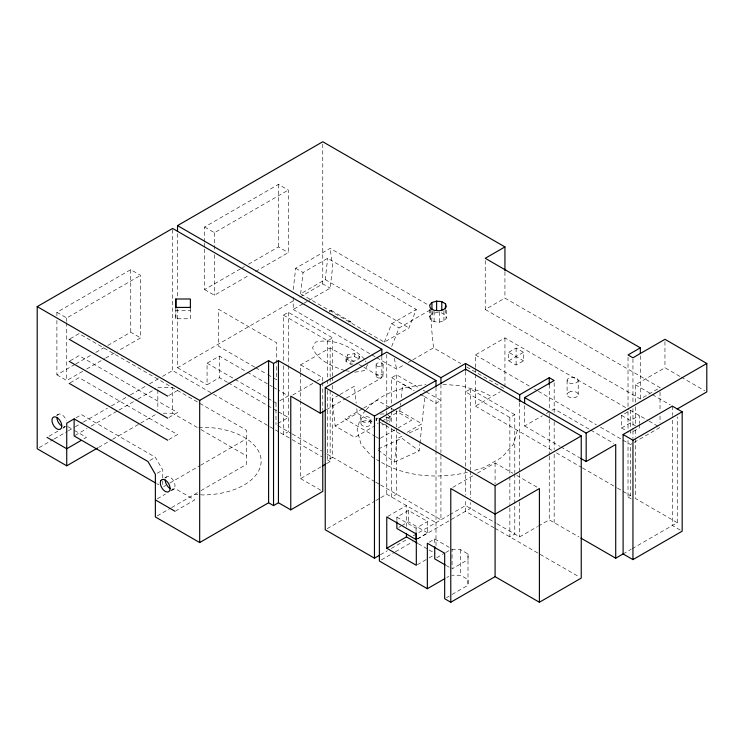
<?xml version="1.0" encoding="UTF-8"?>
<svg xmlns="http://www.w3.org/2000/svg" width="744" height="744" viewBox="0 0 744 744"><rect width="100%" height="100%" fill="white"/><g stroke="black" fill="none" stroke-linecap="round" stroke-linejoin="round"><path stroke-width="0.56" stroke-dasharray="3.72 2.79" d="M190.38 308.546L190.38 318.776L175.835 318.776L175.835 310.378L190.38 310.378M452.036 594.475L468.013 585.249L468.013 579.567L460.527 575.242L451.803 575.242M451.775 549.658L460.527 549.658L468.013 553.982L468.013 559.665L452.054 568.881L452.054 548.979M382.063 421.197L399.826 410.986L400.309 406.475M400.43 405.35L400.672 403.099M401.276 397.473L402.718 383.951L413.776 390.368M378.185 450.064L394.487 462.043L397.017 438.542L404.197 435.277M407.126 432.311L421.932 423.801L424.833 396.775L418.798 393.278M394.487 462.043L419.123 450.873L419.811 444.456M419.923 443.387L421.653 427.363L408.307 433.417M293.22 289.565L295.684 268.249L330.15 248.347L428.544 305.152M300.613 293.834L303.068 272.509L327.686 258.298L416.315 309.467L408.93 327.937L384.313 342.156L300.613 293.834L325.23 279.614L327.686 258.298M308.937 300.39L330.15 288.142L332.615 266.826L330.15 248.347M433.017 311.392L431.083 323.677L433.547 347.839L460.694 363.509M517.303 430.311L513.472 444.28L502.088 457.179L484.353 467.418L472.654 470.859M384.313 342.156L391.697 323.677L416.315 309.467M391.697 346.416L399.082 327.937L430.59 309.746M353.028 363.956L350.908 364.281L345.979 361.435L345.979 358.599L347.783 354.711L354.507 353.67L359.436 356.516L359.436 359.352L358.627 361.091M345.979 361.435L347.783 357.557L347.783 354.711M359.436 356.516L357.632 360.394L350.908 361.435L345.979 358.599M429.576 316.581L431.948 313.884L436.616 312.517L441.787 312.982L445.489 315.121L446.307 318.107L443.926 320.803L439.267 322.171L434.096 321.696L430.395 319.567L429.576 316.581L429.576 308.621M365.583 410.53L361.026 415.682L357.101 429.986L361.026 444.28L372.409 457.179L379.301 461.159M366.336 409.665C380.705 392.609 404.457 386.303 425.987 384.741M378.222 417.942L376.641 419.244A6.966 4.018 0 0 0 378.147 423.624M56.897 315.782L56.897 312.303L130.749 269.663L140.597 275.354L140.597 337.888L117.636 351.14M204.6 242.079L204.6 227.032L278.451 184.391L288.3 190.073L288.3 252.616L255.369 271.625M56.897 312.303L66.737 317.995L140.597 275.354M204.6 227.032L214.449 232.714L288.3 190.073M70.187 338.743L79.05 333.628L246.45 430.274L246.45 464.386L200.369 490.994M70.187 360.775L79.05 355.651L177.518 412.511L168.656 417.626M56.897 320.413L56.897 374.846L74.856 364.467M75.86 363.9L91.828 354.674M95.818 352.368L103.797 347.764M107.796 345.458L130.749 332.205L140.597 337.888M204.6 249.035L204.6 289.565L241.53 268.249M242.525 267.673L244.525 266.519M248.515 264.213L278.451 246.924L288.3 252.616M56.897 374.846L66.737 380.528L82.705 371.312M86.704 369.005L104.662 358.636M105.667 358.059L116.641 351.717M204.6 289.565L214.449 295.247L249.379 275.085M70.187 382.797L79.05 377.682L177.518 434.533L168.656 439.658M56.367 415.431L58.339 414.296M75.972 417.84L81.515 414.641L155.366 457.281L162.75 470.069L162.75 487.125M63.333 427.493L65.295 426.358A6.966 4.018 60 0 1 61.817 426.005M49.02 436.244L58.86 430.562M62.803 428.284L64.775 427.149M39.209 447.59L53.242 439.49M54.247 438.904L67.285 431.381M68.29 430.804L74.307 427.326M75.311 426.749L82.333 422.694M83.337 422.118L107.406 408.214M111.414 405.899L129.475 395.483M130.47 394.897L145.517 386.21M149.525 383.895L158.556 378.687M162.564 376.371L172.599 370.577L212.514 393.632M177.518 308.807L177.518 367.741L293.713 300.65M299.73 297.182L322.766 283.882L330.15 288.142M75.125 435.38L87.076 428.479M91.066 426.182L117.971 410.642M118.966 410.074L136.905 399.714M137.9 399.137L155.831 388.787M283.38 360.356L283.38 315.149L288.3 312.303L332.615 337.888L332.615 376.139M293.22 297.302L293.22 309.467L303.041 303.794M304.026 303.227L307.951 300.957M227.385 382.314L219.368 377.682L207.065 384.797L207.065 363.193L219.368 356.078L246.338 371.656M83.942 438.821L86.434 437.379L73.637 429.986M168.656 395.594L177.518 390.479M98.552 447.442L111.619 439.899M112.623 439.313L139.742 423.662M140.746 423.076L156.826 413.794M283.38 315.149L327.686 340.733L332.615 337.888M300.613 371.851L300.613 364.895L330.15 347.839L357.985 363.909M149.823 460.471L155.366 457.281M272.992 401.258L275.987 402.988L278.833 401.342M279.781 400.802L288.3 395.882L278.312 390.107M157.207 473.268L162.75 470.069M292.764 395.008L315.763 381.728M316.767 381.151L322.766 377.682L322.766 381.17M164.684 477.964L166.656 476.83M163.745 486.548L165.735 485.395M169.725 483.098L199.615 465.837M200.61 465.26L246.45 438.802M277.884 423.494L288.3 417.486L278.265 411.692M170.664 490.594L173.612 488.892M157.337 498.778L165.494 494.062M171.538 490.575L175.063 488.548L194.751 499.912L176.04 510.719M485.237 260.567L485.237 309.467L504.934 298.093L660.03 387.633L660.03 391.046M338.976 395.111L332.233 399.007L335.126 426.033L354.814 437.407L375.041 425.726M339.934 394.553L354.386 386.21L356.19 403.108M326.328 409.739L345.421 398.71M346.425 398.133L381.849 377.682L381.849 356.078M376.808 357.724L396.617 369.154L404.178 364.793M408.084 362.533L411.023 360.84M412.892 359.761L433.547 347.839M391.697 403.183L391.697 377.682L396.617 374.846L419.263 387.922M157.282 515.862L170.72 508.106M171.678 507.557L198.481 492.082M362.542 408.726L344.918 418.9L374.464 435.956M363.528 408.158L377.227 400.244L390.033 407.638M335.126 426.033L357.278 413.246L375.004 423.476M475.397 367.452L475.397 354.944L504.934 337.888L628.978 409.507M508.729 352.303L516.113 348.034L523.497 352.303L523.497 360.831L516.113 365.09L508.729 360.831L508.729 352.303L523.497 360.831M327.686 390.572L327.686 460.118L332.615 457.281L332.615 394.683M300.613 400.858L300.613 478.597L321.631 466.46M326.365 463.726L330.15 461.54L330.15 389.605M508.729 360.831L523.497 352.303M380.361 438.235L397.008 428.628M397.984 428.06L411.692 420.146L395.938 411.051M514.783 414.641L470.468 389.056L465.549 391.893L509.863 417.477L514.783 414.641L514.783 472.598M475.397 374.279L475.397 406.112L500.182 391.8M327.211 528.621L374.855 501.112M375.85 500.535L379.821 498.248M380.816 497.671L386.768 494.23L436.003 522.66M524.632 405.545L524.632 426.005L542.357 415.775M546.291 413.497L554.168 408.949L589.908 429.586M387.754 516.401L406.466 505.604L406.466 526.445M396.868 520.521L396.868 517.117L408.437 510.431L427.633 521.516L427.633 532.89L416.063 539.567M452.743 487.404L473.426 475.472M477.36 473.193L495.086 462.963L512.811 473.193M635.413 402.197L635.413 384.788L664.95 367.731L680.211 376.548M398.793 527.375L400.718 526.259M401.686 525.701L408.437 521.804L427.633 532.89M396.868 517.117L416.063 528.203L427.633 521.516M485.237 309.467L640.333 399.007L660.03 387.633M380.417 554.754L387.364 550.737M391.335 548.449L407.219 539.279M413.171 535.838L448.809 515.266M449.795 514.699L465.549 505.604L496.071 523.227M624.755 429.809L621.575 427.967L621.575 415.459L630.438 410.344L630.438 428.535M381.393 559.879L394.413 552.355M395.417 551.778L412.446 541.948M417.458 539.056L470.468 508.44L470.468 502.646M621.575 427.967L630.438 422.852L635.581 425.828M429.186 542.171L434.728 538.972L449.171 547.314M417.3 564.724L428.126 558.474M429.111 557.907L433.055 555.629M600.445 427.14L630.484 444.484L633.172 442.931M634.065 442.42L660.03 427.428M436.719 557.721L444.698 553.118M445.693 552.541L450.678 549.658M446.791 577.493L448.734 576.368M497.057 523.795L519.703 536.87L537.428 526.64M538.414 526.073L549.249 519.814L578.99 536.982M446.512 597.664L449.274 596.065M628.02 440.457L628.02 497.076L630.484 495.653L630.484 444.484M623.1 553.927L631.135 549.286M632.14 548.709L677.263 522.66L677.263 416.91M378.305 448.939L401.918 438.225L419.123 450.873M467.334 472.421C438.597 478.969 405.992 477.192 380.286 461.736M354.814 372.214L364.616 370.577L367.443 364.923L365.499 361.045M347.783 357.557L354.507 356.516L359.436 359.352M198.75 427.679L202.582 427.326A58.553 33.806 0 0 1 261.135 461.131A58.553 33.806 0 0 1 202.582 494.937L194.77 494.221M157.83 387.633L172.599 387.633L172.599 413.218L197.792 427.763M163.187 413.218L172.599 413.218M442.875 384.229L462.015 385.978L484.353 392.553L491.617 396.747M345.858 370.717L349.215 371.275M344.732 370.531C332.354 366.429 317.855 360.756 312.554 347.811L315.382 342.156C333.107 337.739 352.135 346.518 364.532 359.101M681.197 377.115L704.828 390.758M635.413 384.788L651.353 393.995M652.349 394.571L670.288 404.922M629.982 410.084L648.005 420.49M649.01 421.067L658.021 426.275M621.575 415.459L630.438 420.583L639.301 415.459L639.301 423.42M475.397 354.944L530.388 386.694M534.387 389L537.382 390.73M538.386 391.307L596.437 424.824M590.894 430.153L613.726 443.34M325.23 279.614L408.93 327.937M295.684 268.249L303.068 272.509M391.697 323.677L399.082 327.937M466.73 366.997L504.934 389.056M331.433 310.583L350.517 321.594A2.325 1.339 -60 0 1 350.87 323.454M524.632 426.005L559.795 446.316M560.799 446.893L579.548 457.718M333.126 316.916L336.139 318.655M475.397 406.112L552.355 450.548M556.363 452.863L581.408 467.316M582.403 467.892L616.46 487.553M617.464 488.138L630.484 495.653M677.263 522.66L635.413 498.499L635.413 438.16M628.02 497.076L632.949 499.912M680.211 530.044L672.334 525.496L672.334 416.538M293.22 309.467L370.875 354.293M371.861 354.869L375.822 357.148M423.206 390.191L425.177 391.325M426.163 391.893L440.932 400.421L436.003 403.267L420.248 394.171M391.697 377.682L414.343 390.758M358.98 364.486L362.96 366.783M363.956 367.35L381.849 377.682M516.755 475.472L537.428 487.404M391.019 408.205L394.952 410.483M300.613 364.895L322.766 377.682M375.45 436.523L379.384 438.802M254.69 367.099L218.634 346.276L218.634 309.318L276.731 342.863L276.731 362.495M255.694 367.676L266.715 374.037M267.719 374.613L272.723 377.506M273.727 378.082L276.731 379.821L276.731 363.649M247.343 372.233L272.313 386.648M273.318 387.224L277.307 389.531M494.1 527.775L465.549 511.286L465.549 499.698M495.086 528.342L579.241 576.926M207.065 363.193L234.035 378.761M235.03 379.338L267.003 397.798M267.998 398.375L271.997 400.681M228.362 382.881L272.239 408.214M273.243 408.791L277.261 411.107M177.518 367.741L207.065 384.797M277.884 425.68L291.257 433.399M292.243 433.966L321.78 451.022M326.7 453.868L374.613 481.526M375.618 482.103L379.617 484.418M380.612 484.995L440.932 519.814L440.932 453.747M213.519 394.208L274.397 429.353M275.392 429.93L279.381 432.236M280.386 432.813L291.257 439.09M292.243 439.658L321.78 456.714M327.686 460.118L330.15 461.54M418.277 543.697L428.126 549.379M429.111 549.946L435.017 553.359M300.613 478.597L322.766 491.393M446.279 565.542L449.171 567.207M201.001 429.613L246.45 455.858M67.723 426.582L72.652 429.418M156.779 483.674L158.77 484.828M399.826 410.986L421.932 423.801M380.091 422.332L402.197 435.147M394.274 358.329L396.617 369.154M356.794 408.744L357.278 413.246M672.334 406.112L672.334 415.385M664.95 341.58L664.95 367.731M660.03 392.181L660.03 411.516M660.03 416.063L660.03 422.88M640.333 355.799L640.333 399.007M639.301 424.554L639.301 427.967L630.438 433.082L630.438 429.679M635.413 406.838L635.413 425.401M635.413 430.041L635.413 436.998M632.949 358.943L632.949 404.011M632.949 408.633L632.949 429.428M632.949 430.581L632.949 438.672M628.02 357.25L628.02 406.94M628.02 411.562L628.02 432.366M578.228 380.398A5.571 3.218 0 0 1 569.867 383.188A5.571 3.218 0 0 1 569.867 377.617A5.571 3.218 0 0 1 578.228 380.398L578.228 394.608M567.086 380.398L567.086 394.608M554.168 382.797L554.168 412.436M554.168 421.718L554.168 449.562M554.168 454.203L554.168 522.66M549.249 384.62L549.249 408.884M549.249 413.506L549.249 418.128M549.249 419.281L549.249 455.105M549.249 456.258L549.249 519.814M519.703 402.829L519.703 472.161M519.703 473.314L519.703 501.047M519.703 502.2L519.703 536.87M516.113 348.034L516.113 365.09M514.783 473.751L514.783 534.025L509.863 536.87L509.863 504.413M509.863 417.477L509.863 475.435M509.863 476.597L509.863 503.26M504.934 271.941L504.934 298.093M504.934 337.888L504.934 386.787M495.086 462.963L495.086 483.842M475.397 368.587L475.397 373.135M470.468 389.056L470.468 470.189M470.468 471.352L470.468 498.015M468.013 553.982L468.013 585.249M465.549 371.433L465.549 467.241M465.549 468.404L465.549 495.206M460.527 549.658L460.527 575.242M446.307 310.146L446.307 318.107M445.489 309.439L445.489 315.121M443.926 310.564L443.926 320.803M440.932 384.509L440.932 452.584M439.267 311.941L439.267 322.171M436.003 387.345L436.003 449.636M436.003 450.79L436.003 545.817M434.728 538.972L434.728 544.496M434.096 311.466L434.096 321.696M431.948 310.471L431.948 313.884M430.395 309.327L430.395 319.567M416.063 528.203L416.063 531.607M408.437 510.431L408.437 521.804M396.617 374.846L396.617 400.346M396.617 410.772L396.617 427M396.617 428.163L396.617 494.23L391.697 497.076L391.697 425.205M391.697 407.824L391.697 410.139M391.697 411.302L391.697 424.052M390.042 417.942L390.042 420.788M386.768 354.414L386.768 409.879M386.768 411.032L386.768 415.654M386.768 416.807L386.768 423.745M386.768 424.898L386.768 494.23M383.067 364.681L383.067 376.055M376.101 364.681L376.101 376.055M376.111 420.788L376.111 417.942A6.966 4.018 0 0 0 376.641 419.477M370.996 419.523L370.996 423.624A5.022 2.902 0 0 1 364.048 426.303A5.022 2.902 0 0 1 362.421 421.578L364.048 420.946A5.022 2.902 0 0 1 370.996 423.624M360.942 419.523L360.942 423.624M354.507 353.67L354.507 356.516M350.908 361.435L350.908 364.281M332.615 377.301L332.615 380.779M332.615 385.411L332.615 390.051M330.15 347.839L330.15 376.845M330.15 378.008L330.15 382.649M327.686 340.733L327.686 378.984M327.686 380.138L327.686 383.616M322.766 144.057L322.766 283.882M322.766 382.323L322.766 410.167M300.613 373.014L300.613 399.705M288.3 312.303L288.3 364.467M288.3 365.63L288.3 431.697L283.38 434.533L283.38 364.988M278.451 184.391L278.451 246.924M275.987 402.988L275.987 424.592M219.368 356.078L219.368 377.682M214.449 232.714L214.449 244.292M214.449 245.455L214.449 250.086M214.449 254.718L214.449 295.247M204.6 243.242L204.6 247.873M177.518 233.7L177.518 297.247M175.835 308.546L175.835 318.776M172.599 229.608L172.599 370.577M157.83 389.856L157.83 409.879M130.749 269.663L130.749 332.205M66.737 317.995L66.737 321.464M66.737 322.626L66.737 380.528M385.736 417.068A6.966 4.018 0 0 1 389.512 422.322M385.736 424.499A6.966 4.018 0 0 1 380.407 424.499M387.996 415.096A6.966 4.018 0 0 1 386.555 421.42M380.407 414.231A6.966 4.018 0 0 1 385.736 414.231M57.269 415.524A6.966 4.018 60 0 1 61.817 414.641A6.966 4.018 60 0 1 66.365 420.779M165.587 478.057A6.966 4.018 60 0 1 173.612 480.847A6.966 4.018 60 0 1 172.022 489.199M329.118 311.922A2.325 1.339 -60 0 1 331.182 310.49A2.325 1.339 -60 0 1 331.787 312.443M348.722 322.217A2.325 1.339 -60 0 1 350.517 321.594M570.527 391.642L568.714 392.339A5.571 3.218 0 0 0 568.025 396.403A5.571 3.218 0 0 0 574.786 397.584L576.6 396.887A5.571 3.218 0 0 0 577.288 392.823A5.571 3.218 0 0 0 570.527 391.642M361.984 421.29A5.022 2.902 0 0 0 370.605 420.63A5.022 2.902 0 0 0 365.313 416.649A5.022 2.902 0 0 0 361.984 421.29M376.827 365.909A3.478 2.009 0 0 0 382.807 365.453A3.478 2.009 0 0 0 379.133 362.691A3.478 2.009 0 0 0 376.827 365.909M376.827 377.273A3.478 2.009 0 0 0 382.807 376.817A3.478 2.009 0 0 0 379.133 374.055A3.478 2.009 0 0 0 376.827 377.273"/><path stroke-width="1.12" d="M322.766 411.33L322.766 491.393L290.764 509.863L278.451 502.758L273.532 505.604L268.603 502.758L199.68 542.553L155.366 516.968L155.366 474.337L147.982 461.54L74.13 418.9L66.737 423.169L66.737 465.809L97.548 448.018M190.38 308.1L190.38 299.004L175.835 299.004L175.835 307.412L190.38 307.412M61.817 426.005L61.445 427.967L60.376 429.195L58.776 429.511A6.966 4.018 60 0 1 52.136 421.894A6.966 4.018 60 0 1 56.256 417.161A6.966 4.018 60 0 1 61.817 426.005A6.966 4.018 60 0 1 56.897 417.486M431.948 302.51L429.576 305.207L430.395 308.193L434.096 310.332L439.267 310.806L443.926 309.43L446.307 306.742L445.489 303.757L441.787 301.618L436.616 301.143L431.948 302.51L431.948 309.337M66.737 465.809L37.2 448.753L37.2 306.621L172.599 228.445L381.849 349.262L381.849 354.944M177.518 231.384L177.518 225.609L322.766 141.751L504.934 246.924L504.934 270.807M80.929 440.56L66.737 448.753L47.049 437.379M37.2 306.621L199.68 400.421L268.603 360.626L273.532 363.472L278.451 360.626L320.301 384.788L381.849 349.262M504.934 246.924L485.237 258.298L640.333 347.839L640.333 353.521M379.421 555.322L374.464 558.186L325.23 529.765L325.23 387.633L386.768 352.098L436.003 380.528L436.003 386.21M290.764 509.863L290.764 396.161L320.301 413.218L325.323 410.316M325.23 387.633L374.464 416.063L436.003 380.528M177.518 225.609L440.932 377.682L465.549 363.472L519.703 394.738L549.249 377.682L554.168 380.528L524.632 397.584L524.632 403.267M427.344 588.718L379.384 561.032L379.384 418.9L465.549 369.154L581.25 435.956L581.25 578.088L539.4 602.249L495.086 576.665L450.78 602.249L444.67 598.725L444.67 553.238L427.344 543.241L427.344 588.718L444.847 578.618M322.58 465.911L325.416 464.275M640.333 347.839L628.02 354.944L632.949 357.79L664.95 339.311L706.8 363.472L706.8 391.902L677.263 408.949M386.768 548.244L416.315 565.291L416.315 534.025L386.768 516.968L386.768 548.244L406.466 536.87L417.3 543.12M379.384 418.9L495.086 485.702L581.25 435.956M524.632 397.584L586.17 433.11L706.8 363.472M623.1 553.927L623.1 434.533L672.334 406.112L682.183 411.795L682.183 531.188L632.949 559.609L623.1 553.927L615.716 558.186L580.971 538.135M580.497 458.258L586.17 461.54L615.716 444.484L615.716 558.186M623.1 434.533L632.949 440.225L682.183 411.795M69.201 339.311L167.67 396.161M445.321 564.984L434.728 558.874L434.728 546.71M69.201 361.342L167.67 418.193M69.201 383.374L167.67 440.225M155.784 483.098L74.13 435.956L74.13 418.9M155.366 499.912L175.063 511.286M632.949 440.225L632.949 559.609M586.17 433.11L586.17 461.54M549.249 377.682L549.249 384.62M539.4 602.249L539.4 488.548L495.086 514.132L450.78 488.548L450.78 602.249M519.703 394.738L519.703 401.676M495.086 485.702L495.086 576.665M465.549 363.472L465.549 370.4M445.489 303.757L445.489 308.304M441.787 301.618L441.787 310.713M440.932 377.682L440.932 383.374M436.616 301.143L436.616 310.239M416.063 532.751L416.063 539.567L396.868 528.482L396.868 521.665M406.466 533.392L406.466 536.87M374.464 416.063L374.464 558.186M320.301 384.788L320.301 413.218M278.451 360.626L278.451 502.758M273.532 363.472L273.532 505.604M268.603 360.626L268.603 502.758M199.68 400.421L199.68 542.553M175.835 299.004L175.835 308.1M170.134 488.548A6.966 4.018 60 0 1 165.215 480.019M160.667 480.903L160.286 482.865A6.966 4.018 60 0 0 165.215 491.384L167.093 492.044A6.966 4.018 60 0 0 168.693 483.693A6.966 4.018 60 0 0 160.667 480.903"/></g></svg>
